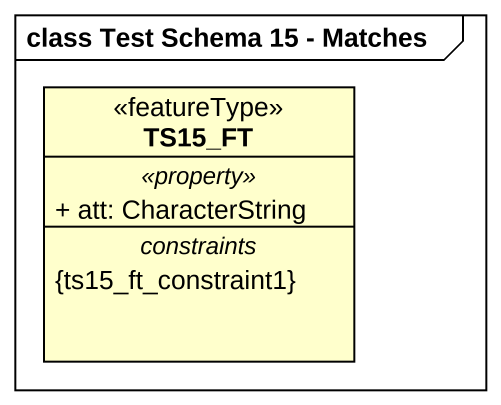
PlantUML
@startuml
mainframe class Test Schema 15 - Matches
hide circle
hide empty members
skinparam classAttributeIconSize 0
class TS15_FT <<featureType>> {
  .. <<property>> ..
  + att: CharacterString
  -- constraints --
  {ts15_ft_constraint1}
}
@enduml
